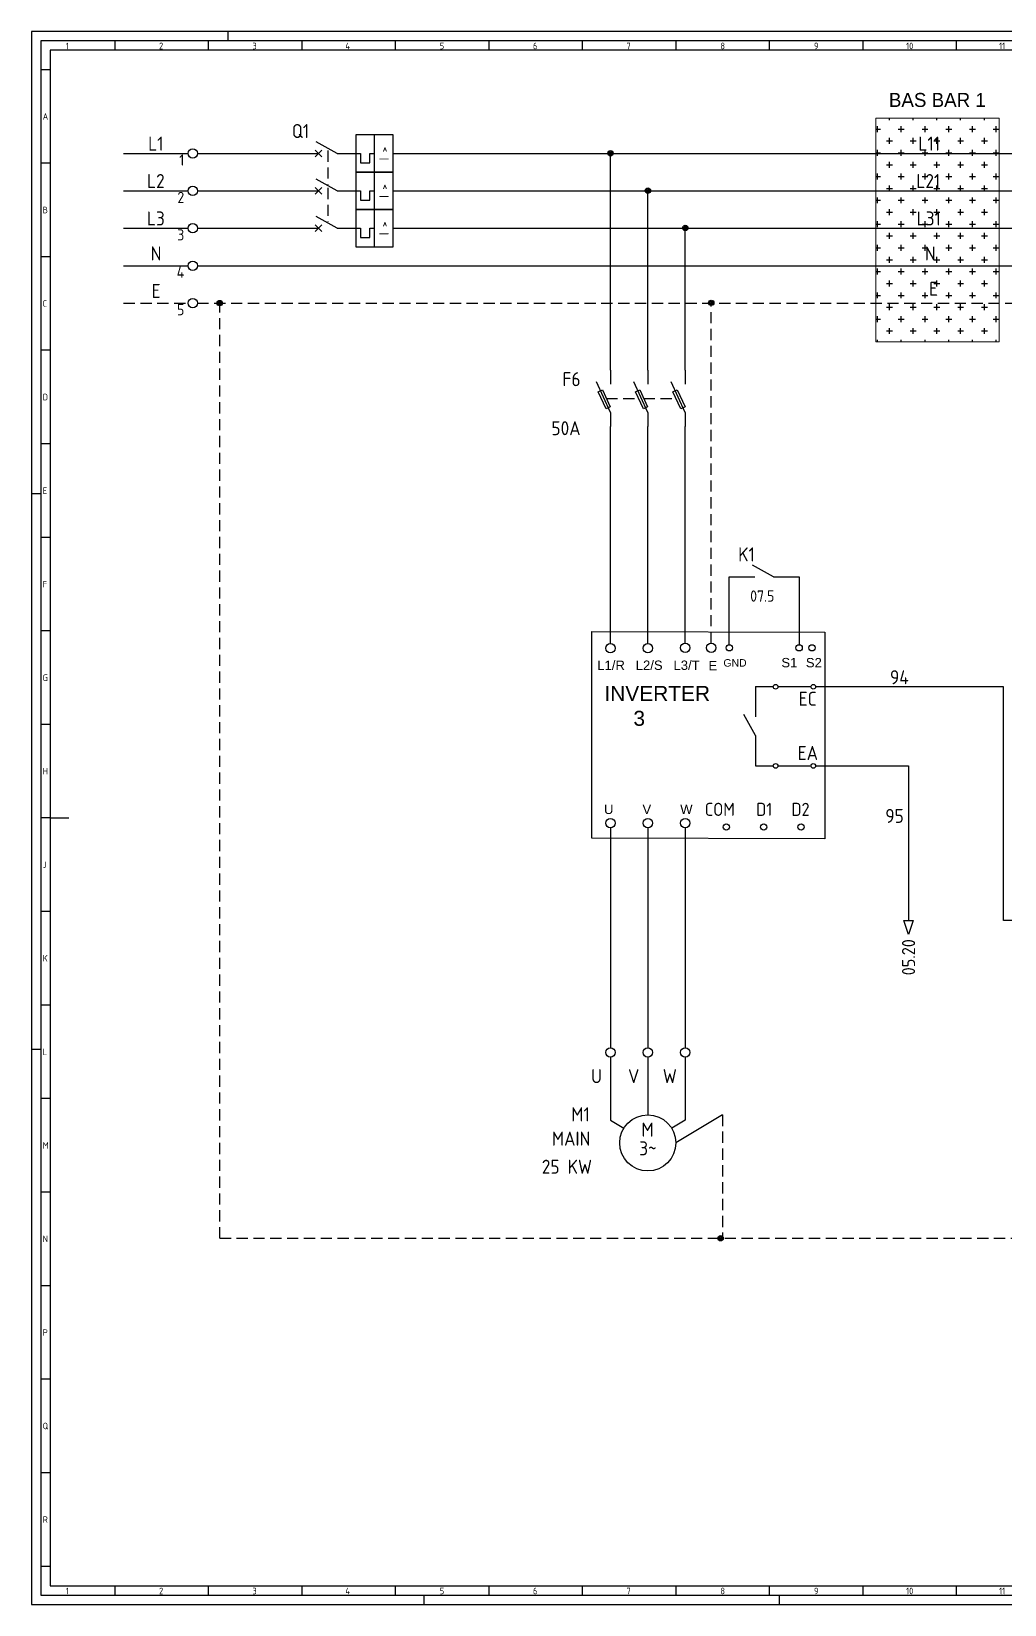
# Model space of a CAD drawing. Header units: millimetres. Extents: x 0 to 1189, y 5 to 846.
# Drawn here: x 0 to 520, y 5 to 846 of the extents above; entities that cross this region are included whole.
import ezdxf
from ezdxf.enums import TextEntityAlignment as Align

# ---------------------------------------------------------------- set-up
doc = ezdxf.new("R2010")
doc.units = ezdxf.units.MM
doc.header["$LTSCALE"] = 12
doc.linetypes.add('DASHED', pattern=[0.75, 0.5, -0.25])
doc.linetypes.add('HIDDEN2', pattern=[0.1875, 0.125, -0.0625])
for name, color, linetype in [('035', 5, 'Continuous'), ('07', 7, 'Continuous'), ('DESC', 1, 'Continuous'), ('LINK', 9, 'DASHED'), ('LOCBOX', 7, 'HIDDEN2'), ('MISC', 2, 'Continuous'), ('RED_1.5mm^2', 2, 'Continuous'), ('RED_2.5mm^2', 1, 'Continuous'), ('SYMS', 7, 'Continuous'), ('TAGS', 51, 'Continuous'), ('TERMS', 4, 'Continuous'), ('WIREFIXED', 130, 'Continuous'), ('WIRENO', 70, 'Continuous'), ('XREF', 7, 'Continuous'), ('XREFCHILD', 134, 'Continuous')]:
    doc.layers.add(name, color=color, linetype=linetype)
doc.styles.add('ISO Proportional', font='isocp.shx')
doc.styles.add('WD_IEC', font='isocp2.shx', dxfattribs={"width": 0.9, "height": 4})

# ---------------------------------------------------------------- blocks, each defined once
blk = doc.blocks.new('IEC_border_a0')
at = {"layer": '035', "color": 0}
for p, q in [((0, 841), (0, 0)), ((1189, 841), (0, 841)), ((44.5, 836), (44.5, 831)), ((94.5, 836), (94.5, 831)), ((105, 841), (105, 836)), ((144.5, 836), (144.5, 831)), ((194.5, 836), (194.5, 831)), ((244.5, 836), (244.5, 831)), ((294.5, 836), (294.5, 831)), ((344.5, 836), (344.5, 831)), ((394.5, 836), (394.5, 831)), ((444.5, 836), (444.5, 831)), ((494.5, 836), (494.5, 831)), ((9.98, 820.54), (5, 820.54)), ((9.98, 770.54), (5, 770.54)), ((9.98, 720.54), (5, 720.54)), ((9.98, 670.54), (5, 670.54)), ((9.98, 620.54), (5, 620.54)), ((0, 594), (5, 594)), ((10, 570.5), (5.02, 570.5)), ((10, 520.5), (5, 520.5)), ((10, 470.5), (5.02, 470.5)), ((10, 420.5), (5.02, 420.5)), ((10, 370.5), (5.02, 370.5)), ((10, 320.5), (5.02, 320.5)), ((0, 297), (5, 297)), ((10.02, 270.46), (5.03, 270.46)), ((10.02, 220.46), (5.03, 220.46)), ((10.02, 170.46), (5.03, 170.46)), ((10.02, 120.46), (5.03, 120.46)), ((10.02, 70.46), (5.03, 70.46)), ((10.03, 20.42), (5.05, 20.42)), ((44.5, 10), (44.5, 5)), ((94.5, 10), (94.5, 5)), ((144.5, 10), (144.5, 5)), ((194.5, 10), (194.5, 5)), ((244.5, 10), (244.5, 5)), ((294.5, 10), (294.5, 5)), ((344.5, 10), (344.5, 5)), ((394.5, 10), (394.5, 5)), ((444.5, 10), (444.5, 5)), ((494.5, 10), (494.5, 5)), ((0, 0), (1189, 0)), ((210, 0), (210, 5)), ((400, 0), (400, 5))]:
    blk.add_line(p, q, dxfattribs=at)
blk.add_lwpolyline([(10, 10), (1179, 10), (1179, 831), (10, 831)], close=True, dxfattribs=at)
at = {"layer": '07', "color": 0}
blk.add_line((10, 420.5), (20, 420.5), dxfattribs=at)
blk.add_lwpolyline([(5, 5), (1184, 5), (1184, 836), (5, 836)], close=True, dxfattribs=at)
at = {"layer": '035', "color": 0, "style": 'ISO Proportional'}
for s, p in [('1', (18.31, 831.5)), ('2', (68.23, 831.5)), ('3', (118.18, 831.5)), ('4', (167.88, 831.5)), ('5', (218.34, 831.5)), ('6', (268.19, 831.5)), ('7', (318.17, 831.5)), ('8', (368.42, 831.5)), ('9', (418.46, 831.5)), ('10', (467.72, 831.5)), ('11', (517.49, 831.5)), ('A', (6, 793.79)), ('B', (6, 743.79)), ('C', (6, 693.79)), ('D', (6, 643.79)), ('E', (6.02, 593.75)), ('F', (6.02, 543.75)), ('G', (6.02, 493.75)), ('H', (6.02, 443.75)), ('J', (6.02, 393.75)), ('K', (6.02, 343.75)), ('L', (6.03, 293.72)), ('M', (6.03, 243.72)), ('N', (6.03, 193.72)), ('P', (6.03, 143.72)), ('Q', (6.03, 93.72)), ('R', (6.05, 43.68)), ('1', (18.31, 5.5)), ('2', (68.23, 5.5)), ('3', (118.18, 5.5)), ('4', (167.88, 5.5)), ('5', (218.34, 5.5)), ('6', (268.19, 5.5)), ('7', (318.17, 5.5)), ('8', (368.42, 5.5)), ('9', (418.46, 5.5)), ('10', (467.72, 5.5)), ('11', (517.49, 5.5))]:
    blk.add_text(s, height=3.5, dxfattribs=at).set_placement(p)
blk = doc.blocks.new('HCB11THI')
for p, q in [((12.5, -5), (12.5, 5)), ((-7.5, 0), (-2.5, 0)), ((-3.38, -0.88), (-1.62, 0.88)), ((-1.62, -0.88), (-3.38, 0.88)), ((2.5, 0), (-3.12, 3.12)), ((2.5, 0), (8.75, 0)), ((8.75, 0), (8.75, -2.5)), ((11.25, 0), (12.5, 0)), ((11.25, -2.5), (11.25, 0)), ((17.5, 0), (22.5, 0)), ((8.75, -2.5), (11.25, -2.5))]:
    blk.add_line(p, q)
blk.add_lwpolyline([(7.5, -5), (17.5, -5), (17.5, 5), (7.5, 5)], close=True)
at = {"style": 'WD_IEC'}
for tag, p in [('INST', (-5, 11.12)), ('LOC', (-5, 7.62)), ('TAG1', (-5, 4.12)), ('DESC2', (-5, -14.61)), ('DESC1', (-5, -11.11)), ('DESC3', (-5, -18.11))]:
    blk.add_attdef(tag, text='', height=2.5, dxfattribs=at).set_placement(p, align=Align.RIGHT)
for tag, p, height, flags in [('MFG', (4.92, 12.12), 1.5, 9), ('CAT', (4.92, 9.62), 1.5, 9), ('X4TERM01', (-7.5, 0), 0.32, 1), ('TERM01', (-7.5, 1), 2, 8), ('X2LINK', (0, 1.7), 0.32, 1), ('X8LINK', (0, 0.79), 0.32, 1), ('X1TERM02', (22.5, 0), 0.32, 1), ('ASSYCODE', (12.5, -7.5), 1, 1), ('FAMILY', (12.5, -9), 1, 1), ('CATDESC', (12.5, -10.5), 1, 1), ('COMMON', (13.75, -13.02), 1, 1)]:
    blk.add_attdef(tag, p, '', height=height, dxfattribs=dict(at, flags=flags))
at = {"linetype": 'Continuous', "style": 'WD_IEC'}
blk.add_attdef('T', text='', height=2.5, rotation=90, dxfattribs=at).set_placement((15, 0), align=Align.MIDDLE_CENTER)
at = {"style": 'WD_IEC', "flags": 8}
blk.add_attdef('TERM02', text='', height=2, dxfattribs=at).set_placement((22.5, 1), align=Align.RIGHT)
at = {"lineweight": 15, "style": 'WD_IEC'}
for tag, p in [('RATING1', (-5, -3.61)), ('XREF', (-5, -7.36))]:
    blk.add_attdef(tag, text='', height=2.5, dxfattribs=at).set_placement(p, align=Align.RIGHT)
blk = doc.blocks.new('HCB21THI')
for p, q in [((12.5, -5), (12.5, 5)), ((-7.5, 0), (-2.5, 0)), ((-3.38, -0.88), (-1.62, 0.88)), ((-1.62, -0.88), (-3.38, 0.88)), ((2.5, 0), (-3.12, 3.12)), ((2.5, 0), (8.75, 0)), ((8.75, 0), (8.75, -2.5)), ((11.25, 0), (12.5, 0)), ((11.25, -2.5), (11.25, 0)), ((17.5, 0), (22.5, 0)), ((8.75, -2.5), (11.25, -2.5))]:
    blk.add_line(p, q)
blk.add_lwpolyline([(7.5, -5), (17.5, -5), (17.5, 5), (7.5, 5)], close=True)
at = {"style": 'WD_IEC'}
for tag, p in [('INST', (-5, 11.12)), ('LOC', (-5, 7.62)), ('TAG2', (-5, 4.12)), ('DESC1', (-5, -13.75)), ('DESC2', (-5, -17.25)), ('DESC3', (-5, -20.75))]:
    blk.add_attdef(tag, text='', height=2.5, dxfattribs=at).set_placement(p, align=Align.RIGHT)
for tag, p, height, flags in [('X4TERM01', (-7.5, 0), 0.32, 1), ('TERM01', (-7.5, 1), 2, 8), ('X2LINK', (0, 1.7), 0.32, 1), ('X8LINK', (0, 0.79), 0.32, 1), ('X1TERM02', (22.5, 0), 0.32, 1), ('FAMILY', (12.5, -9), 1, 1), ('CONTACT', (12.5, -11.77), 1, 1)]:
    blk.add_attdef(tag, p, '', height=height, dxfattribs=dict(at, flags=flags))
at = {"linetype": 'Continuous', "style": 'WD_IEC'}
blk.add_attdef('T', text='', height=2.5, rotation=90, dxfattribs=at).set_placement((15, 0), align=Align.MIDDLE_CENTER)
at = {"style": 'WD_IEC', "flags": 8}
blk.add_attdef('TERM02', text='', height=2, dxfattribs=at).set_placement((22.5, 1), align=Align.RIGHT)
at = {"lineweight": 15, "style": 'WD_IEC', "flags": 1}
blk.add_attdef('RATING1', text='', height=2.5, dxfattribs=at).set_placement((-5, -6.25), align=Align.RIGHT)
at = {"lineweight": 15, "style": 'WD_IEC'}
blk.add_attdef('XREF', text='', height=2.5, dxfattribs=at).set_placement((-5, -10), align=Align.RIGHT)
blk = doc.blocks.new('HT0002')
blk.add_circle((0, 0), 1.25)
at = {"style": 'WD_IEC'}
for tag, p in [('INST', (-2.25, 6.5)), ('LOC', (-2.25, 3.5)), ('DESC1', (-2.25, -6.25)), ('DESC2', (-2.25, -9.25)), ('DESC3', (-2.25, -12.25))]:
    blk.add_attdef(tag, text='', height=2.5, dxfattribs=at).set_placement(p, align=Align.RIGHT)
at = {"style": 'WD_IEC', "flags": 1}
for tag, p, height in [('ASSYCODE', (2.75, 10.75), 1), ('CATDESC', (2.75, 9.25), 1), ('MFG', (2.75, 7.25), 1.5), ('CAT', (2.75, 4.75), 1.5), ('X4PIN01', (-1.25, 1), 0.25), ('X4TERM01', (-1.25, 0), 0.25), ('X4TERMDESC01', (-1.25, 0.5), 0.4), ('STRIPSEQ', (0, 0), 0.025), ('X2PIN01', (0, 2.25), 0.25), ('X2TERM01', (0, 1.25), 0.25), ('X8PIN01', (0, -0.25), 0.25), ('X2TERMDESC01', (0, 1.75), 0.4), ('X1PIN01', (1.25, 1), 0.25), ('X1TERM01', (1.25, 0), 0.25), ('X1TERMDESC01', (1.25, 0.5), 0.4), ('LINKTERM', (0, -0.04), 0.025), ('X8TERM01', (0, -1.25), 0.25), ('X8TERMDESC01', (0, -0.75), 0.4)]:
    blk.add_attdef(tag, p, '', height=height, dxfattribs=at)
at = {"style": 'WD_IEC', "flags": 8}
for tag, height, p in [('TAGSTRIP', 2.5, (-2.25, 0.5)), ('TERM01', 2, (-2.25, -3.25))]:
    blk.add_attdef(tag, text='', height=height, dxfattribs=at).set_placement(p, align=Align.RIGHT)
blk = doc.blocks.new('WD_WNH')
at = {"linetype": 'Continuous', "style": 'WD_IEC', "width": 0.8}
blk.add_attdef('WIRENO', text='', height=2.5, dxfattribs=at).set_placement((0, 0.75), align=Align.CENTER)
at = {"style": 'WD_IEC', "flags": 1}
for tag, p in [('W08USER', (0, 0.375)), ('W04USER', (0, 0.875)), ('W05USER', (0, 0.75)), ('W09USER', (0, 0.25)), ('W03USER', (0, 1)), ('W06USER', (0, 0.625)), ('W07USER', (0, 0.5)), ('W02USER', (0, 1.125)), ('W01USER', (0, 1.25)), ('W10USER', (0, 0.125))]:
    blk.add_attdef(tag, text='', height=0.08, dxfattribs=at).set_placement(p, align=Align.CENTER)
blk = doc.blocks.new('VT0_02')
blk.add_circle((0, 0), 1.25)
at = {"style": 'WD_IEC'}
blk.add_attdef('TAG1', text='', height=2.5, dxfattribs=at).set_placement((-0.5, 1.75), align=Align.RIGHT)
at = {"style": 'WD_IEC', "flags": 1}
for tag, p in [('X4TERM01', (-1.25, 0)), ('X2TERM01', (0, 1.25)), ('X1TERM01', (1.25, 0)), ('X8TERM01', (0, -1.25))]:
    blk.add_attdef(tag, p, '', height=0.32, dxfattribs=at)
blk = doc.blocks.new('WD_WNV')
at = {"linetype": 'Continuous', "style": 'WD_IEC', "width": 0.8}
blk.add_attdef('WIRENO', text='', height=2.5, dxfattribs=at).set_placement((-1.6, 0), align=Align.MIDDLE_RIGHT)
at = {"style": 'WD_IEC', "flags": 1}
for tag, p in [('W08USER', (-1, 0.375)), ('W04USER', (-1, 0.875)), ('W05USER', (-1, 0.75)), ('W09USER', (-1, 0.25)), ('W03USER', (-1, 1)), ('W06USER', (-1, 0.625)), ('W07USER', (-1, 0.5)), ('W02USER', (-1, 1.125)), ('W01USER', (-1, 1.25)), ('W10USER', (-1, 0.125))]:
    blk.add_attdef(tag, text='', height=0.08, dxfattribs=at).set_placement(p, align=Align.CENTER)
blk = doc.blocks.new('VMO14')
blk.add_line((20, 7.5), (7.5, 0))
blk.add_circle((0, 0), 7.5)
at = {"style": 'WD_IEC'}
for tag, p in [('INST', (-15.5, 12.75)), ('LOC', (-15.5, 9.25)), ('TAG1', (-15.5, 5.75)), ('DESC2', (-15.5, -2)), ('DESC1', (-15.5, 1.5)), ('DESC3', (-15.5, -5.5)), ('RATING1', (-15.5, -9)), ('RATING2', (-15.5, -12.5)), ('RATING3', (-15.5, -16))]:
    blk.add_attdef(tag, text='', height=2.5, dxfattribs=at).set_placement(p, align=Align.RIGHT)
blk.add_attdef('TERM02', (-0.81, 7.4), '', height=2, rotation=90, dxfattribs=at)
for tag, p in [('TERM04', (19, 10)), ('TERM01', (-7.47, 4.61)), ('TERM03', (9.66, 4.61))]:
    blk.add_attdef(tag, text='', height=2, rotation=90, dxfattribs=at).set_placement(p, align=Align.RIGHT)
at = {"style": 'WD_IEC', "flags": 1}
for tag, p, height in [('MFG', (22.75, 9), 1.5), ('X0TERM01', (-6.4, 3.9), 0.32), ('X2TERM02', (0, 7.5), 0.32), ('X0TERM03', (6.4, 3.9), 0.32), ('X2TERM04', (20, 7.5), 0.32), ('CAT', (22.75, 6.5), 1.5), ('X4LINK', (-7.5, 0), 0.32), ('X1LINK', (7.5, 0), 0.32), ('ASSYCODE', (1, -9), 1), ('FAMILY', (1, -10.5), 1), ('CATDESC', (1, -12), 1)]:
    blk.add_attdef(tag, p, '', height=height, dxfattribs=at)
at = {"style": 'WD_IEC'}
for tag, p in [('M', (-0.06, 1.67)), ('3~', (0.05, -3.33))]:
    blk.add_attdef(tag, text='', height=2.5, dxfattribs=at).set_placement(p, align=Align.CENTER)
at = {"lineweight": 15, "style": 'WD_IEC'}
blk.add_attdef('XREF', text='', height=2.5, dxfattribs=at).set_placement((-15.5, -19.5), align=Align.RIGHT)
blk = doc.blocks.new('WDDOT')
for radius in [0.72, 0.449, 0.223]:
    blk.add_circle((0, 0), radius)
blk = doc.blocks.new('HT0W02')
blk.add_circle((0, 0), 1.25)
at = {"style": 'WD_IEC'}
for tag, p in [('INST', (-2.25, 6.5)), ('LOC', (-2.25, 3.5)), ('DESC2', (-2.25, -9.25)), ('DESC1', (-2.25, -6.25)), ('DESC3', (-2.25, -12.25))]:
    blk.add_attdef(tag, text='', height=2.5, dxfattribs=at).set_placement(p, align=Align.RIGHT)
at = {"style": 'WD_IEC', "flags": 1}
for tag, p, height in [('ASSYCODE', (2.75, 10.75), 1), ('CATDESC', (2.75, 9.25), 1), ('MFG', (2.75, 7.25), 1.5), ('X4TERM01', (-1.25, 0), 0.25), ('X4TERMDESC01', (-1.25, 0.5), 0.4), ('STRIPSEQ', (0, 0), 0.025), ('X2TERM01', (0, 1.25), 0.25), ('X2TERMDESC01', (0, 1.75), 0.4), ('X1TERM01', (1.25, 0), 0.25), ('X1TERMDESC01', (1.25, 0.5), 0.4), ('CAT', (2.75, 4.75), 1.5), ('LINKTERM', (0, -0.0375), 0.025), ('X8TERM01', (0, -1.25), 0.25), ('X8TERMDESC01', (0, -0.75), 0.4)]:
    blk.add_attdef(tag, p, '', height=height, dxfattribs=at)
at = {"style": 'WD_IEC', "flags": 8}
for tag, p in [('TAGSTRIP', (-2.25, 0.5)), ('WIRENO', (-2.25, -3.25))]:
    blk.add_attdef(tag, text='', height=2.5, dxfattribs=at).set_placement(p, align=Align.RIGHT)
blk = doc.blocks.new('VCR21')
for p, q in [((0, 7.5), (0, 2.5)), ((0, -2.5), (-3.12, 3.12)), ((0, -2.5), (0, -7.5))]:
    blk.add_line(p, q)
at = {"style": 'WD_IEC'}
for tag, p in [('INST', (-5.25, 6.75)), ('LOC', (-5.25, 3.75)), ('TAG2', (-5.25, 0.75)), ('XREF', (-5.25, -3.75)), ('DESC2', (-5.25, -9.75)), ('DESC1', (-5.25, -6.75)), ('DESC3', (-5.25, -12.75))]:
    blk.add_attdef(tag, text='', height=2.5, dxfattribs=at).set_placement(p, align=Align.RIGHT)
blk.add_attdef('TERM01', text='', height=2, rotation=90, dxfattribs=at).set_placement((-1, 7.5), align=Align.RIGHT)
at = {"style": 'WD_IEC', "flags": 1}
for tag, p, height in [('X2TERM01', (0, 7.5), 0.32), ('X4LINK', (-2.75, 0), 0.32), ('X1LINK', (-0.5, 0), 0.32), ('CONTACT', (4, -3.5), 1), ('FAMILY', (4, -5), 1), ('COMMON', (5.25, -4.75), 1), ('X8TERM02', (0, -7.5), 0.32)]:
    blk.add_attdef(tag, p, '', height=height, dxfattribs=at)
at = {"style": 'WD_IEC'}
blk.add_attdef('TERM02', (-1, -7.5), '', height=2, rotation=90, dxfattribs=at)
blk = doc.blocks.new('HA1S4')
blk.add_lwpolyline([(0, -3.75), (-1.25, 0), (1.25, 0)], close=True)
at = {"style": 'WD_IEC', "flags": 8}
blk.add_attdef('WIRENO', (-1, 1.25), '', height=2.5, rotation=90, dxfattribs=at)
at = {"style": 'WD_IEC'}
blk.add_attdef('DESC1', text='', height=2.5, rotation=90, dxfattribs=at).set_placement((1, 1.25), align=Align.TOP_LEFT)
at = {"style": 'WD_IEC', "flags": 1}
blk.add_attdef('X2TERM01', (0, 0), '', height=0.32, dxfattribs=at)
blk.add_attdef('SIGCODE', text='', height=1, dxfattribs=at).set_placement((-2.5, -3.2), align=Align.RIGHT)
at = {"style": 'WD_IEC'}
blk.add_attdef('XREF', text='', height=2.5, rotation=90, dxfattribs=at).set_placement((0, -5), align=Align.MIDDLE_RIGHT)
blk = doc.blocks.new('VFU1FS')
for p, q in [((0, -3.75), (-3.75, 4.38)), ((0, 7.5), (0, 3.75)), ((0, -3.75), (0, -7.5))]:
    blk.add_line(p, q)
blk.add_lwpolyline([(-1.19, -2.76), (-3.3, 1.77), (-2.17, 2.3), (-0.06, -2.24)], close=True)
at = {"style": 'WD_IEC'}
for tag, p in [('INST', (-8, 10.25)), ('LOC', (-8, 6.75)), ('TAG1', (-8, 3.25)), ('RATING1', (-8, -1.35)), ('DESC1', (-8, -9.85)), ('DESC2', (-8, -13.35)), ('DESC3', (-8, -16.85))]:
    blk.add_attdef(tag, text='', height=2.5, dxfattribs=at).set_placement(p, align=Align.RIGHT)
blk.add_attdef('TERM01', text='', height=2, rotation=90, dxfattribs=at).set_placement((-1, 7.5), align=Align.RIGHT)
at = {"style": 'WD_IEC', "flags": 1}
for tag, p, height in [('X2TERM01', (0, 7.5), 0.32), ('MFG', (2.75, 6.5), 1.5), ('CAT', (2.75, 4), 1.5), ('X4LINK', (-2.48, 0), 0.32), ('X1LINK', (-1.1, 0), 0.32), ('ASSYCODE', (1, -4), 1), ('X8TERM02', (0, -7.5), 0.32), ('FAMILY', (1, -5.5), 1), ('CATDESC', (1, -7), 1)]:
    blk.add_attdef(tag, p, '', height=height, dxfattribs=at)
at = {"style": 'WD_IEC'}
blk.add_attdef('TERM02', (-1, -7.5), '', height=2, rotation=90, dxfattribs=at)
at = {"lineweight": 15, "style": 'WD_IEC'}
blk.add_attdef('XREF', text='', height=2.5, dxfattribs=at).set_placement((-8, -6), align=Align.RIGHT)
blk = doc.blocks.new('VFU2FS')
for p, q in [((0, -3.75), (-3.75, 4.38)), ((0, 7.5), (0, 3.75)), ((0, -3.75), (0, -7.5))]:
    blk.add_line(p, q)
blk.add_lwpolyline([(-1.19, -2.76), (-3.3, 1.77), (-2.17, 2.3), (-0.06, -2.24)], close=True)
at = {"style": 'WD_IEC'}
for tag, p in [('INST', (-8, 9.25)), ('LOC', (-8, 6.25)), ('TAG2', (-8, 3.25)), ('RATING1', (-8, -1.35)), ('DESC1', (-8, -9)), ('DESC3', (-8, -15)), ('DESC2', (-8, -12))]:
    blk.add_attdef(tag, text='', height=2.5, dxfattribs=at).set_placement(p, align=Align.RIGHT)
blk.add_attdef('TERM01', text='', height=2, rotation=90, dxfattribs=at).set_placement((-1, 7.5), align=Align.RIGHT)
at = {"style": 'WD_IEC', "flags": 1}
for tag, p, height in [('X2TERM01', (0, 7.5), 0.32), ('MFG', (2.75, 6.5), 1.5), ('CAT', (2.75, 4), 1.5), ('X4LINK', (-2.48, 0), 0.32), ('X1LINK', (-1.1, 0), 0.32), ('ASSYCODE', (1, -4), 1), ('X8TERM02', (0, -7.5), 0.32), ('FAMILY', (1, -5.5), 1), ('CATDESC', (1, -7), 1)]:
    blk.add_attdef(tag, p, '', height=height, dxfattribs=at)
at = {"style": 'WD_IEC'}
blk.add_attdef('TERM02', (-1, -7.5), '', height=2, rotation=90, dxfattribs=at)
at = {"lineweight": 15, "style": 'WD_IEC'}
blk.add_attdef('XREF', text='', height=2.5, dxfattribs=at).set_placement((-8, -6), align=Align.RIGHT)
blk = doc.blocks.new('HCR21')
for p, q in [((-7.5, 0), (-2.5, 0)), ((2.5, 0), (-3.12, 3.12)), ((2.5, 0), (7.5, 0))]:
    blk.add_line(p, q)
at = {"style": 'WD_IEC'}
for tag, p in [('INST', (-2.5, 10.12)), ('LOC', (-2.5, 7.12)), ('TAG2', (-2.5, 4.12)), ('DESC1', (-2.5, -9.25)), ('DESC2', (-2.5, -12.25)), ('DESC3', (-2.5, -15.25))]:
    blk.add_attdef(tag, text='', height=2.5, dxfattribs=at).set_placement(p, align=Align.RIGHT)
for tag, p, height, flags in [('X4TERM01', (-7.5, 0), 0.32, 1), ('TERM01', (-7.5, 1), 2, 8), ('X2LINK', (0, 2.27), 0.32, 1), ('X8LINK', (0, 0.77), 0.32, 1), ('X1TERM02', (7.5, 0), 0.32, 1), ('CONTACT', (6.5, -2.25), 1, 1), ('FAMILY', (6.5, -3.75), 1, 1), ('COMMON', (7.75, -3.5), 1, 1)]:
    blk.add_attdef(tag, p, '', height=height, dxfattribs=dict(at, flags=flags))
at = {"style": 'WD_IEC', "flags": 8}
for tag, height, p in [('TERM02', 2, (7.5, 1)), ('XREF', 2.5, (-2.5, -6.25))]:
    blk.add_attdef(tag, text='', height=height, dxfattribs=at).set_placement(p, align=Align.RIGHT)
blk = doc.blocks.new('VT0002')
blk.add_circle((0, 0), 1.25)
at = {"style": 'WD_IEC'}
for tag, p in [('INST', (-2.25, 6.5)), ('LOC', (-2.25, 3.5)), ('DESC1', (-2.25, -6.25)), ('DESC2', (-2.25, -9.25)), ('DESC3', (-2.25, -12.25))]:
    blk.add_attdef(tag, text='', height=2.5, dxfattribs=at).set_placement(p, align=Align.RIGHT)
at = {"style": 'WD_IEC', "flags": 1}
for tag, p, height in [('ASSYCODE', (2.75, 10.75), 1), ('CATDESC', (2.75, 9.25), 1), ('MFG', (2.75, 7.25), 1.5), ('CAT', (2.75, 4.75), 1.5), ('X4PIN01', (-1.25, 1), 0.25), ('X4TERM01', (-1.25, 0), 0.25), ('X4TERMDESC01', (-1.25, 0.5), 0.4), ('STRIPSEQ', (0, 0), 0.025), ('X2PIN01', (0, 2.25), 0.25), ('X2TERM01', (0, 1.25), 0.25), ('X8PIN01', (0, -0.25), 0.25), ('X2TERMDESC01', (0, 1.75), 0.4), ('X1PIN01', (1.25, 1), 0.25), ('X1TERM01', (1.25, 0), 0.25), ('X1TERMDESC01', (1.25, 0.5), 0.4), ('LINKTERM', (0, -0.04), 0.025), ('X8TERM01', (0, -1.25), 0.25), ('X8TERMDESC01', (0, -0.75), 0.4)]:
    blk.add_attdef(tag, p, '', height=height, dxfattribs=at)
at = {"style": 'WD_IEC', "flags": 8}
for tag, height, p in [('TAGSTRIP', 2.5, (-2.25, 0.5)), ('TERM01', 2, (-2.25, -3.25))]:
    blk.add_attdef(tag, text='', height=height, dxfattribs=at).set_placement(p, align=Align.RIGHT)

msp = doc.modelspace()

# ---------------------------------------------------------------- hatches: boundary and pattern name
at = {"layer": 'RED_2.5mm^2'}
h = msp.add_hatch(dxfattribs=at)
h.set_pattern_fill('CROSS', color=0)
h.paths.add_polyline_path([(451.45, 700.71), (451.45, 680.07), (517.43, 680.07), (517.43, 700.71)], flags=17)
h.paths.add_polyline_path([(451.45, 720.71), (451.45, 680.07), (517.43, 680.07), (517.43, 720.71)])
h.paths.add_polyline_path([(451.45, 740.71), (451.45, 720.71), (517.43, 720.71), (517.43, 740.71)])
h.paths.add_polyline_path([(517.43, 740.71), (517.43, 760.71), (451.45, 760.71), (451.45, 740.71)])
h.paths.add_polyline_path([(517.43, 760.71), (517.43, 780.71), (451.45, 780.71), (451.45, 760.71)])
h.paths.add_polyline_path([(451.45, 799.57), (451.45, 780.71), (517.43, 780.71), (517.43, 799.57)])
h.paths.add_polyline_path([(479.23, 703.29), (485.61, 703.29), (485.61, 713.41), (479.23, 713.41)], flags=24)
h.paths.add_polyline_path([(477.09, 722.17), (484.22, 722.17), (484.22, 732.29), (477.09, 732.29)], flags=24)
h.paths.add_polyline_path([(476.29, 740.9), (483.41, 740.9), (483.41, 751.02), (476.29, 751.02)], flags=24)
h.paths.add_polyline_path([(475.58, 760.5), (483.57, 760.5), (483.57, 771.42), (475.58, 771.42)], flags=9)
h = msp.add_hatch(dxfattribs=at)
h.set_pattern_fill('CROSS', color=0)
h.paths.add_polyline_path([(517.43, 700.71), (451.45, 700.71), (451.45, 680.07), (517.43, 680.07)])

# ---------------------------------------------------------------- linework, layer by layer
at = {"color": 0}
msp.add_lwpolyline([(299.64, 525.11), (424.22, 524.7), (424.22, 414.32), (299.64, 414.72)], close=True, dxfattribs=at)
at = {"layer": 'LINK', "color": 0}
for points in [[(158.51, 782.29), (158.51, 764.11)], [(158.51, 762.29), (158.51, 744.11)]]:
    msp.add_lwpolyline(points, dxfattribs=at)
at = {"layer": 'LINK'}
for points in [[(307.43, 649.79), (324.67, 649.79)], [(327.43, 649.79), (344.67, 649.79)]]:
    msp.add_lwpolyline(points, dxfattribs=at)
at = {"layer": 'LOCBOX', "color": 0, "linetype": 'ByBlock', "lineweight": 20}
msp.add_lwpolyline([(517.43, 799.57), (451.45, 799.57), (451.45, 680.07), (517.43, 680.07)], close=True, dxfattribs=at)
at = {"layer": 'RED_1.5mm^2', "color": 0, "linetype": 'DASHED'}
for p, q in [((49.31, 700.71), (83.73, 700.71)), ((88.73, 700.71), (1098.75, 700.71)), ((100.71, 200.74), (100.71, 700.71)), ((369.58, 266.75), (369.58, 200.89))]:
    msp.add_line(p, q, dxfattribs=at)
at = {"layer": 'RED_1.5mm^2', "linetype": 'DASHED'}
for p, q in [((363.53, 518.92), (363.53, 700.86)), ((100.71, 200.74), (958.85, 200.74))]:
    msp.add_line(p, q, dxfattribs=at)
at = {"layer": 'RED_2.5mm^2', "color": 0}
for p, q in [((49.31, 780.71), (83.73, 780.71)), ((88.73, 780.71), (143.51, 780.71)), ((203.51, 780.71), (1098.75, 780.71)), ((309.64, 664.79), (309.64, 780.86)), ((49.31, 760.71), (83.73, 760.71)), ((88.73, 760.71), (143.51, 760.71)), ((203.51, 760.71), (1098.75, 760.71)), ((49.31, 740.71), (83.73, 740.71)), ((88.73, 740.71), (143.51, 740.71)), ((203.51, 740.71), (1098.75, 740.71)), ((49.31, 720.71), (83.73, 720.71)), ((88.73, 720.71), (1098.75, 720.71)), ((309.64, 518.71), (309.64, 634.79)), ((373.18, 518.1), (373.18, 554.36)), ((410.52, 554.36), (410.52, 518.1)), ((387.14, 495.73), (396.7, 495.73)), ((387.14, 495.73), (387.14, 489.5)), ((396.7, 495.58), (396.7, 495.58)), ((399.2, 495.73), (416.86, 495.73)), ((519.87, 495.58), (419.36, 495.58)), ((519.87, 370.66), (519.87, 495.58)), ((387.14, 459.5), (387.14, 453.28)), ((387.14, 453.28), (396.7, 453.28)), ((399.2, 453.28), (416.86, 453.28)), ((419.36, 453.28), (469.03, 453.28)), ((469.03, 453.28), (469.03, 370.66)), ((749.99, 370.66), (519.87, 370.66)), ((309.58, 297.58), (309.58, 263.95)), ((329.58, 297.58), (329.58, 266.75)), ((349.58, 297.58), (349.58, 263.95)), ((309.58, 263.95), (316.77, 259.56)), ((349.58, 263.95), (342.39, 259.56))]:
    msp.add_line(p, q, dxfattribs=at)
at = {"layer": 'RED_2.5mm^2'}
for p, q in [((329.64, 664.79), (329.64, 760.86)), ((349.64, 664.79), (349.64, 740.86)), ((329.64, 518.71), (329.64, 634.79)), ((349.64, 518.92), (349.64, 634.79)), ((373.18, 554.36), (376.85, 554.36)), ((406.85, 554.36), (410.52, 554.36)), ((309.58, 420.22), (309.58, 302.58)), ((329.64, 420.22), (329.64, 302.58)), ((349.64, 420.22), (349.64, 302.58))]:
    msp.add_line(p, q, dxfattribs=at)

# ---------------------------------------------------------------- block references
at = {"color": 0}
msp.add_blockref('IEC_border_a0', (0, 4.94), dxfattribs=at)
at = {"layer": 'SYMS', "color": 0}
ref = msp.add_blockref('HCB11THI', (158.51, 780.71), dxfattribs=dict(at, xscale=2, yscale=2, zscale=2))
ref.add_attrib('T', 'I >', dxfattribs={"layer": 'MISC', "linetype": 'Continuous', "height": 5, "rotation": 90, "style": 'WD_IEC'}).set_placement((188.51, 780.71), align=Align.MIDDLE_CENTER)
ref.add_attrib('TAG1', 'Q1', dxfattribs={"layer": 'TAGS', "height": 7.5, "style": 'WD_IEC'}).set_placement((148.51, 788.96), align=Align.RIGHT)
ref = msp.add_blockref('HT0002', (86.23, 780.71), dxfattribs=dict(at, xscale=2, yscale=2, zscale=2))
ref.add_attrib('TERM01', '1', dxfattribs={"layer": 'TERMS', "height": 6, "style": 'WD_IEC', "flags": 8}).set_placement((81.73, 774.21), align=Align.RIGHT)
at = {"layer": 'SYMS', "xscale": 2, "yscale": 2, "zscale": 2}
for name, p in [('WDDOT', (309.64, 780.86)), ('WDDOT', (329.64, 760.86)), ('WDDOT', (349.64, 740.86)), ('WDDOT', (363.53, 700.86)), ('VFU2FS', (329.64, 649.79)), ('VFU2FS', (349.64, 649.79))]:
    msp.add_blockref(name, p, dxfattribs=at)
at = {"layer": 'SYMS', "color": 0}
ref = msp.add_blockref('HCB21THI', (158.51, 760.71), dxfattribs=dict(at, xscale=2, yscale=2, zscale=2))
ref.add_attrib('T', 'I >', dxfattribs={"layer": 'MISC', "linetype": 'Continuous', "height": 5, "rotation": 90, "style": 'WD_IEC'}).set_placement((188.51, 760.71), align=Align.MIDDLE_CENTER)
ref = msp.add_blockref('HT0002', (86.23, 760.68), dxfattribs=dict(at, xscale=2, yscale=2, zscale=2))
ref.add_attrib('TERM01', '2', dxfattribs={"layer": 'TERMS', "height": 6, "style": 'WD_IEC', "flags": 8}).set_placement((81.73, 754.18), align=Align.RIGHT)
ref = msp.add_blockref('HCB21THI', (158.51, 740.71), dxfattribs=dict(at, xscale=2, yscale=2, zscale=2))
ref.add_attrib('T', 'I >', dxfattribs={"layer": 'MISC', "linetype": 'Continuous', "height": 5, "rotation": 90, "style": 'WD_IEC'}).set_placement((188.51, 740.71), align=Align.MIDDLE_CENTER)
ref = msp.add_blockref('HT0002', (86.23, 740.71), dxfattribs=dict(at, xscale=2, yscale=2, zscale=2))
ref.add_attrib('TERM01', '3', dxfattribs={"layer": 'TERMS', "height": 6, "style": 'WD_IEC', "flags": 8}).set_placement((81.73, 734.21), align=Align.RIGHT)
ref = msp.add_blockref('HT0002', (86.23, 720.71), dxfattribs=dict(at, xscale=2, yscale=2, zscale=2))
ref.add_attrib('TERM01', '4', dxfattribs={"layer": 'TERMS', "height": 6, "style": 'WD_IEC', "flags": 8}).set_placement((81.73, 714.21), align=Align.RIGHT)
ref = msp.add_blockref('HT0002', (86.23, 700.71), dxfattribs=dict(at, xscale=2, yscale=2, zscale=2))
ref.add_attrib('TERM01', '5', dxfattribs={"layer": 'TERMS', "height": 6, "style": 'WD_IEC', "flags": 8}).set_placement((81.73, 694.21), align=Align.RIGHT)
for name, p, xscale, yscale, zscale in [('WDDOT', (100.71, 700.71), 2, 2, 2), ('VT0_02', (309.64, 516.21), 2, 2, 2), ('VT0_02', (329.64, 516.21), 2, 2, 2), ('VT0_02', (349.64, 516.42), 2, 2, 2), ('VT0_02', (363.53, 516.42), 2, 2, 2), ('VT0_02', (373.18, 516.42), 1.343140914178041, 1.343140914178041, 1.343140914178041), ('VT0_02', (410.52, 516.42), 1.343140914178041, 1.343140914178041, 1.343140914178041), ('VT0_02', (417.39, 516.42), 1.343140914178041, 1.343140914178041, 1.343140914178041), ('VCR21', (387.14, 474.5), 2, 2, 2), ('VT0_02', (309.58, 422.72), 2, 2, 2), ('VT0_02', (329.64, 422.72), 2, 2, 2), ('VT0_02', (349.64, 422.72), 2, 2, 2), ('VT0_02', (371.57, 420.58), 1.343140914178041, 1.343140914178041, 1.343140914178041), ('VT0_02', (391.57, 420.58), 1.343140914178041, 1.343140914178041, 1.343140914178041), ('VT0_02', (411.57, 420.58), 1.343140914178041, 1.343140914178041, 1.343140914178041)]:
    msp.add_blockref(name, p, dxfattribs=dict(at, xscale=xscale, yscale=yscale, zscale=zscale))
at = {"layer": 'SYMS'}
ref = msp.add_blockref('VFU1FS', (309.64, 649.79), dxfattribs=dict(at, xscale=2, yscale=2, zscale=2))
ref.add_attrib('DESC1', '50A', dxfattribs={"layer": 'DESC', "height": 7.5, "style": 'WD_IEC'}).set_placement((293.64, 630.09), align=Align.RIGHT)
ref.add_attrib('TAG1', 'F6', dxfattribs={"layer": 'TAGS', "height": 7.5, "style": 'WD_IEC'}).set_placement((293.64, 656.29), align=Align.RIGHT)
at = {"layer": 'SYMS', "color": 0}
ref = msp.add_blockref('HCR21', (391.85, 554.36), dxfattribs=dict(at, xscale=2, yscale=2, zscale=2))
ref.add_attrib('XREF', '07.5', dxfattribs={"layer": 'XREFCHILD', "height": 6, "style": 'WD_IEC', "flags": 8}).set_placement((397.31, 541.11), align=Align.RIGHT)
ref.add_attrib('TAG2', 'K1', dxfattribs={"layer": 'TAGS', "height": 7.5, "style": 'WD_IEC'}).set_placement((386.85, 562.61), align=Align.RIGHT)
for p in [(397.95, 495.58), (397.95, 453.28)]:
    msp.add_blockref('HT0W02', p, dxfattribs=at)
ref = msp.add_blockref('HT0W02', (418.11, 495.58), dxfattribs=at)
ref.add_attrib('TAGSTRIP', 'EC', dxfattribs={"layer": 'TAGS', "height": 7.5, "style": 'WD_IEC', "flags": 8}).set_placement((419.91, 485.44), align=Align.RIGHT)
ref = msp.add_blockref('HT0W02', (418.11, 453.28), dxfattribs=at)
ref.add_attrib('TAGSTRIP', 'EA', dxfattribs={"layer": 'TAGS', "height": 7.5, "style": 'WD_IEC', "flags": 8}).set_placement((420.62, 456.46), align=Align.RIGHT)
ref = msp.add_blockref('HA1S4', (469.03, 370.66), dxfattribs=dict(at, xscale=2, yscale=2, zscale=2))
ref.add_attrib('XREF', '05.20', dxfattribs={"layer": 'XREF', "height": 7, "rotation": 90, "style": 'WD_IEC'}).set_placement((469.03, 360.66), align=Align.MIDDLE_RIGHT)
ref = msp.add_blockref('VT0002', (309.58, 300.08), dxfattribs=dict(at, xscale=2, yscale=2, zscale=2))
ref.add_attrib('TERM01', 'U', dxfattribs={"layer": 'TERMS', "height": 7.5, "style": 'WD_IEC', "flags": 8}).set_placement((305.08, 283.68), align=Align.RIGHT)
ref = msp.add_blockref('VT0002', (329.58, 300.08), dxfattribs=dict(at, xscale=2, yscale=2, zscale=2))
ref.add_attrib('TERM01', 'V', dxfattribs={"layer": 'TERMS', "height": 7.5, "style": 'WD_IEC', "flags": 8}).set_placement((325.08, 283.68), align=Align.RIGHT)
ref = msp.add_blockref('VT0002', (349.63, 300.08), dxfattribs=dict(at, xscale=2, yscale=2, zscale=2))
ref.add_attrib('TERM01', 'W', dxfattribs={"layer": 'TERMS', "height": 7.5, "style": 'WD_IEC', "flags": 8}).set_placement((345.13, 283.68), align=Align.RIGHT)
ref = msp.add_blockref('VMO14', (329.58, 251.75), dxfattribs=dict(at, xscale=2, yscale=2, zscale=2))
ref.add_attrib('M', 'M', dxfattribs={"layer": 'MISC', "height": 7.5, "style": 'WD_IEC'}).set_placement((329.46, 255.09), align=Align.CENTER)
ref.add_attrib('3~', '3~', dxfattribs={"layer": 'MISC', "height": 7.5, "style": 'WD_IEC'}).set_placement((329.67, 245.09), align=Align.CENTER)
ref.add_attrib('DESC2', '25 KW', dxfattribs={"layer": 'DESC', "height": 7.5, "style": 'WD_IEC'}).set_placement((299.77, 235.24), align=Align.RIGHT)
ref.add_attrib('DESC1', 'MAIN', dxfattribs={"layer": 'DESC', "height": 7.5, "style": 'WD_IEC'}).set_placement((298.88, 250.27), align=Align.RIGHT)
ref.add_attrib('TAG1', 'M1', dxfattribs={"layer": 'TAGS', "height": 7.5, "style": 'WD_IEC'}).set_placement((298.58, 263.25), align=Align.RIGHT)
at = {"layer": 'SYMS', "linetype": 'DASHED', "xscale": 2, "yscale": 2, "zscale": 2}
msp.add_blockref('WDDOT', (368.49, 200.74), dxfattribs=at)
at = {"layer": 'WIREFIXED'}
ref = msp.add_blockref('WD_WNH', (66.52, 780.71), dxfattribs=dict(at, xscale=2, yscale=2, zscale=2))
ref.add_attrib('WIRENOF', 'L1', dxfattribs={"linetype": 'Continuous', "height": 7.5, "style": 'WD_IEC'}).set_placement((66.52, 782.21), align=Align.CENTER)
at = {"layer": 'WIREFIXED', "color": 0}
ref = msp.add_blockref('WD_WNH', (480.05, 780.71), dxfattribs=dict(at, xscale=2, yscale=2, zscale=2))
ref.add_attrib('WIRENOF', 'L11', dxfattribs={"linetype": 'Continuous', "height": 7.5, "style": 'WD_IEC'}).set_placement((480.05, 782.21), align=Align.CENTER)
at = {"layer": 'WIREFIXED'}
ref = msp.add_blockref('WD_WNH', (66.52, 760.71), dxfattribs=dict(at, xscale=2, yscale=2, zscale=2))
ref.add_attrib('WIRENOF', 'L2', dxfattribs={"linetype": 'Continuous', "height": 7.5, "style": 'WD_IEC'}).set_placement((66.52, 762.21), align=Align.CENTER)
at = {"layer": 'WIREFIXED', "color": 0}
ref = msp.add_blockref('WD_WNH', (479.57, 760.71), dxfattribs=dict(at, xscale=2, yscale=2, zscale=2))
ref.add_attrib('WIRENOF', 'L21', dxfattribs={"linetype": 'Continuous', "height": 7.5, "style": 'WD_IEC'}).set_placement((479.57, 762.21), align=Align.CENTER)
at = {"layer": 'WIREFIXED'}
ref = msp.add_blockref('WD_WNH', (66.52, 740.71), dxfattribs=dict(at, xscale=2, yscale=2, zscale=2))
ref.add_attrib('WIRENOF', 'L3', dxfattribs={"linetype": 'Continuous', "height": 7.5, "style": 'WD_IEC'}).set_placement((66.52, 742.21), align=Align.CENTER)
at = {"layer": 'WIREFIXED', "color": 0}
ref = msp.add_blockref('WD_WNH', (479.85, 740.71), dxfattribs=dict(at, xscale=2, yscale=2, zscale=2))
ref.add_attrib('WIRENOF', 'L31', dxfattribs={"linetype": 'Continuous', "height": 7.5, "style": 'WD_IEC'}).set_placement((479.85, 742.21), align=Align.CENTER)
at = {"layer": 'WIREFIXED'}
ref = msp.add_blockref('WD_WNH', (66.52, 720.71), dxfattribs=dict(at, xscale=2, yscale=2, zscale=2))
ref.add_attrib('WIRENOF', 'N', dxfattribs={"linetype": 'Continuous', "height": 7.5, "style": 'WD_IEC'}).set_placement((66.63, 723.48), align=Align.CENTER)
at = {"layer": 'WIREFIXED', "color": 0}
ref = msp.add_blockref('WD_WNH', (480.54, 720.71), dxfattribs=dict(at, xscale=2, yscale=2, zscale=2))
ref.add_attrib('WIRENOF', 'N', dxfattribs={"linetype": 'Continuous', "height": 7.5, "style": 'WD_IEC'}).set_placement((480.65, 723.48), align=Align.CENTER)
at = {"layer": 'WIREFIXED', "linetype": 'DASHED'}
ref = msp.add_blockref('WD_WNH', (66.52, 700.71), dxfattribs=dict(at, xscale=2, yscale=2, zscale=2))
ref.add_attrib('WIRENOF', 'E', dxfattribs={"linetype": 'Continuous', "height": 7.5, "style": 'WD_IEC'}).set_placement((66.63, 703.48), align=Align.CENTER)
at = {"layer": 'WIREFIXED', "color": 0, "linetype": 'DASHED'}
ref = msp.add_blockref('WD_WNH', (482.31, 701.83), dxfattribs=dict(at, xscale=2, yscale=2, zscale=2))
ref.add_attrib('WIRENOF', 'E', dxfattribs={"linetype": 'Continuous', "height": 7.5, "style": 'WD_IEC'}).set_placement((482.42, 704.6), align=Align.CENTER)
at = {"layer": 'WIRENO'}
ref = msp.add_blockref('WD_WNH', (464.11, 495.44), dxfattribs=dict(at, xscale=2, yscale=2, zscale=2))
ref.add_attrib('WIRENO', '94', dxfattribs={"linetype": 'Continuous', "height": 7.5, "style": 'WD_IEC'}).set_placement((464.11, 496.94), align=Align.CENTER)
at = {"layer": 'WIRENO', "color": 0}
ref = msp.add_blockref('WD_WNV', (380.91, 430.06), dxfattribs=dict(at, xscale=3, yscale=3, zscale=3))
ref.add_attrib('WIRENO', 'COM', dxfattribs={"linetype": 'Continuous', "height": 7, "style": 'WD_IEC'}).set_placement((376.11, 430.06), align=Align.MIDDLE_RIGHT)
ref = msp.add_blockref('WD_WNV', (400.91, 430.06), dxfattribs=dict(at, xscale=3, yscale=3, zscale=3))
ref.add_attrib('WIRENO', 'D1', dxfattribs={"linetype": 'Continuous', "height": 7, "style": 'WD_IEC'}).set_placement((396.11, 430.06), align=Align.MIDDLE_RIGHT)
ref = msp.add_blockref('WD_WNV', (420.91, 430.06), dxfattribs=dict(at, xscale=3, yscale=3, zscale=3))
ref.add_attrib('WIRENO', 'D2', dxfattribs={"linetype": 'Continuous', "height": 7, "style": 'WD_IEC'}).set_placement((416.11, 430.06), align=Align.MIDDLE_RIGHT)
at = {"layer": 'WIRENO'}
ref = msp.add_blockref('WD_WNH', (461.54, 421.3), dxfattribs=dict(at, xscale=2, yscale=2, zscale=2))
ref.add_attrib('WIRENO', '95', dxfattribs={"linetype": 'Continuous', "height": 7.5, "style": 'WD_IEC'}).set_placement((461.54, 422.8), align=Align.CENTER)

# ---------------------------------------------------------------- texts
at = {"color": 0, "attachment_point": 1}
for s, width, gutter_width, insert, char_height in [('{\\f@Arial Unicode MS|b0|i0|c178|p34; \\f@Arial Unicode MS|b0|i0|c0|p34; L1/R   L2/S   L3/T}', 62.0096, 25, (298.7, 509.61), 5), ('{\\fArial|b0|i0|c0|p34;E}', 8.574, 25, (362.03, 509.32), 5), ('{\\fArial|b0|i0|c0|p34;GND}', 8.574, 25, (370.03, 510.36), 4), ('{\\fArial|b0|i0|c0|p34; S1}', 11.6006, 25, (399.09, 511.01), 5), ('{\\fArial|b0|i0|c0|p34;S2}', 8.574, 25, (414.12, 510.99), 5), ('{\\fArial|b0|i0|c0|p34;\\H1.6x;INVERTER\\P     3}', 59.1824, 25, (306.38, 496.07), 5), ('{\\f@Arial Unicode MS|b0|i0|c178|p34; \\f@Arial Unicode MS|b0|i0|c0|p34;U        V        W               }', 54.657, 12.5, (304.25, 432.56), 5)]:
    msp.add_mtext_dynamic_manual_height_columns(s, width=width, gutter_width=gutter_width, heights=[0], dxfattribs=dict(at, insert=insert, char_height=char_height))
at = {"layer": 'LOCBOX', "color": 0}
msp.add_text('BAS BAR 1', height=7.5, dxfattribs=at).set_placement((484.44, 803.32), align=Align.BOTTOM_CENTER)

doc.saveas('drawing.dxf')
